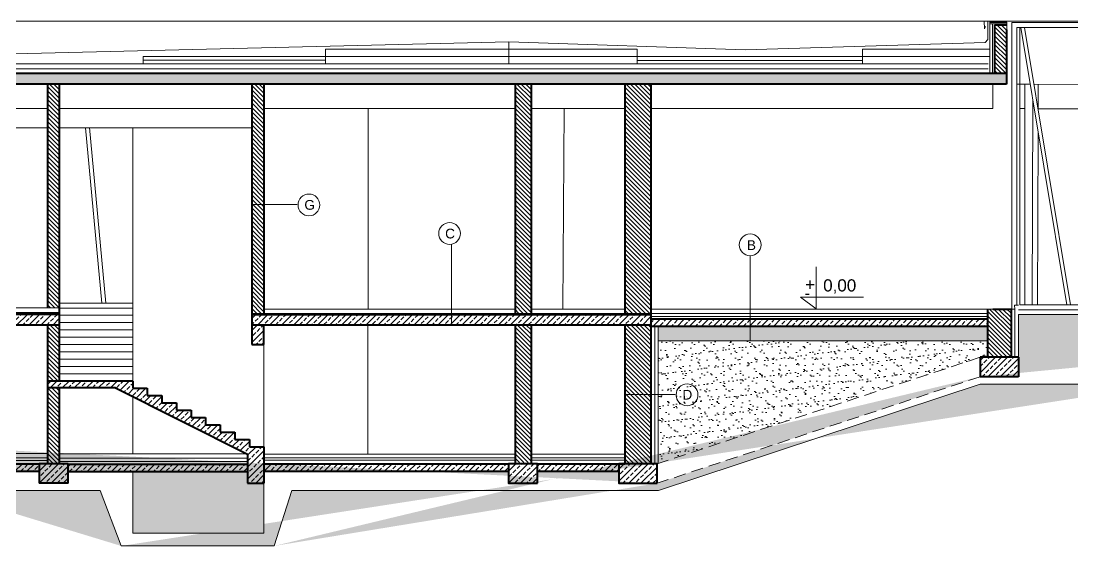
# Model space of a CAD drawing. Header units: millimetres. Extents: x -105266 to 178069, y 491 to 168574.
# Drawn here: x -80533 to -78370, y 32056 to 33135 of the extents above; entities that cross this region are included whole.
import ezdxf

# ---------------------------------------------------------------- set-up
doc = ezdxf.new("R2010")
doc.units = ezdxf.units.MM
doc.linetypes.add('HIDDENX2', pattern=[0.75, 0.5, -0.25])
for name, color, linetype, lineweight in [('A-L-W', 123, 'Continuous', 15), ('A-L-W-nad', 123, 'HIDDENX2', 15), ('A-sc murowane', 2, 'Continuous', 40), ('A-sc wykończenie', 6, 'Continuous', 18), ('A-SC-MUROWANE', 2, 'Continuous', 40), ('AVG', 123, 'Continuous', 15), ('izolacja2', 4, 'BATTING', 9), ('stolarka', 1, 'Continuous', 5), ('ściany murowane', 2, 'Continuous', 40)]:
    doc.layers.add(name, color=color, linetype=linetype, lineweight=lineweight)
doc.styles.get("Standard").update_dxf_attribs({"font": 'arial.ttf'})
doc.linetypes.add('BATTING', pattern='A,0.00254,-2.54,[134,ltypeshp.shx,S=2.54,R=0,X=-2.54,Y=0],-5.08,[134,ltypeshp.shx,S=2.54,R=180,X=2.54,Y=0],-2.54', length=10.16254)
pattern_1 = [(45, (-143719.6235657406, -14209.13567902868), (-12.37436867076458, 12.37436867076458), []), (45, (-143707.2685657402, -14209.13567902868), (-12.37436867076458, 12.37436867076458), [8.4, -3.5])]
pattern_2 = [(315, (-111250.3502593951, -15442.86519388352), (4.490128060534578, 4.490128060534575), [])]

msp = doc.modelspace()

# ---------------------------------------------------------------- hatches: boundary and pattern name
at = {"layer": 'A-sc wykończenie'}
h = msp.add_hatch(dxfattribs=at)
h.set_pattern_fill('LINE', color=256, scale=2, angle=315)
h.set_pattern_definition([(315, (-106546.6820093978, -15445.54993337263), (4.490128060534578, 4.490128060534575), [])])
edge = h.paths.add_edge_path()
edge.add_line((-78531.33704335403, 33027.12448439574), (-78531.3745179332, 33126.55895104307))
edge.add_line((-78531.3745179332, 33126.55895104307), (-78506.40226792285, 33126.27206239566))
edge.add_line((-78506.40226792285, 33126.2720623956), (-78506.33850193323, 33027.12360714121))
edge.add_line((-78506.33850193323, 33027.12360714121), (-78531.3370394732, 33027.11418576348))
h = msp.add_hatch(dxfattribs=at)
h.set_pattern_fill('JIS_STN_2.5', color=256, scale=7)
h.set_pattern_definition(pattern_1)
h.paths.add_polyline_path([(-80849.4119088717, 33005.20055988514), (-80846.72680293184, 33011.32559499006), (-80845.41076077634, 33027.19994285751), (-78506.44765460558, 33027.12361097023), (-78506.44842104774, 33005.11895231473)])
h = msp.add_hatch(dxfattribs=at)
h.set_pattern_fill('LINE', color=256, scale=2, angle=315)
h.set_pattern_definition(pattern_2)
edge = h.paths.add_edge_path()
edge.add_line((-80478.81527064575, 32545.25224416611), (-80454.93823272336, 32545.2521822604))
edge.add_line((-80454.93823272336, 32545.2521822604), (-80454.91021673448, 33005.17609482609))
edge.add_line((-80454.91021673448, 33005.17609482609), (-80478.78725466106, 33005.17609482609))
edge.add_line((-80478.7872546606, 33005.17609482609), (-80478.7872546606, 32545.25224409347))
h = msp.add_hatch(dxfattribs=at)
h.set_pattern_fill('LINE', color=256, scale=2, angle=315)
h.set_pattern_definition(pattern_2)
h.paths.add_polyline_path([(-80058.7918858139, 32534.14501613054), (-80033.79188586885, 32534.14349327052), (-80033.76319261335, 33005.15044090794), (-80058.76319265107, 33005.15044090794)])
h = msp.add_hatch(dxfattribs=at)
h.set_pattern_fill('LINE', color=256, scale=2, angle=315)
h.set_pattern_definition(pattern_2)
h.paths.add_polyline_path([(-79484.5981195939, 32534.10990527879), (-79517.45521794652, 32534.1119145984), (-79517.42664694294, 33005.11898857729), (-79484.56954864899, 33005.11698710687)])
h = msp.add_hatch(dxfattribs=at)
h.set_pattern_fill('LINE', color=256, scale=2, angle=315)
h.set_pattern_definition(pattern_2)
h.paths.add_polyline_path([(-79291.66417885499, 33005.10523639202), (-79238.22936940726, 33005.10523639202), (-79238.20189914221, 32534.09483733926), (-79291.69298249038, 32534.09810849502)])
h = msp.add_hatch(dxfattribs=at)
h.set_pattern_fill('AR-SAND', color=256, scale=0.5)
h.set_pattern_definition([(37.50000000000001, (-143719.6235657406, -14209.13567902868), (-0.8000156479920228, 24.47066186646712), [0, -19.304, 0, -21.59, 0, -20.6375]), (7.499999999999999, (-143719.6235657406, -14209.13567902868), (22.47616415690013, 35.84125502841771), [0, -10.414, 0, -17.399, 0, -6.6675]), (327.5, (-143735.2445657404, -14209.13567902868), (39.5496185120729, 0.0718592339272881), [0, -6.35, 0, -22.86, 0, -29.845]), (317.5, (-143735.2445657404, -14209.13567902868), (38.17782262361486, 11.14646616286081), [0, -3.175, 0, -14.986, 0, -17.145])])
edge = h.paths.add_edge_path()
edge.add_line((-81742.3703631011, 32312.66774431198), (-81802.36962241979, 32312.66620868993))
edge.add_line((-81802.36962241979, 32312.66620868993), (-81802.37064618079, 32352.66620868993))
edge.add_line((-81802.37064618079, 32352.66620868993), (-81799.60280491525, 32352.6662088103))
edge.add_line((-81799.60280491525, 32352.6662088103), (-81799.60750708423, 32536.38761386847))
edge.add_line((-81799.60750708423, 32536.38761386847), (-81971.99926883748, 32536.38482295095))
edge.add_line((-81971.99926883748, 32536.38482295095), (-81904.02634260172, 32297.66620868993))
edge.add_line((-81904.02634260172, 32297.66620868993), (-81169.41149269484, 32297.66681945547))
edge.add_line((-81169.41149269484, 32297.66681945547), (-80782.11866822068, 32169.97286890798))
edge.add_line((-80782.11866822068, 32169.97286890798), (-80370.82020713875, 32169.98095658609))
edge.add_line((-80370.82020713875, 32169.98095658609), (-80327.43731235314, 32056.2389955813))
edge.add_line((-81169.41150868472, 32312.66681945547), (-81742.3703631011, 32312.66620868993))
edge.add_line((-81169.41150868611, 32312.66681945547), (-80782.12888442978, 32185.00963213203))
edge.add_line((-80782.12785972815, 32184.97286609189), (-80722.1286013501, 32185.00963213203))
edge.add_line((-80722.1286013501, 32185.00963213203), (-80722.1286013501, 32209.00963269339))
edge.add_line((-80722.1286013501, 32209.00963269339), (-80496.31906920226, 32209.00963213215))
edge.add_line((-80496.31906920226, 32209.00963213215), (-80496.31851317335, 32185.00963213203))
edge.add_line((-80496.31851317335, 32185.00963213203), (-80436.3182300932, 32185.00963213203))
edge.add_line((-80436.3182300932, 32185.00963213203), (-80436.3182300932, 32209.00963213215))
edge.add_line((-80436.3182300932, 32209.00963213215), (-80303.79177117508, 32209.00963213215))
edge.add_line((-80303.79177117508, 32209.00963213215), (-80303.79177117508, 32082.45298339137))
edge.add_line((-80303.79177117508, 32082.45298339137), (-80033.80945547365, 32082.45298339137))
edge.add_line((-80033.80945547365, 32082.45298339137), (-80033.80945547365, 32185.00963213203))
edge.add_line((-80033.80945547365, 32185.00963213203), (-80033.80945547365, 32209.00963213215))
edge.add_line((-80033.80945547365, 32209.00963213215), (-79531.04576064993, 32209.00963213203))
edge.add_line((-79531.04576064993, 32209.00963213203), (-79531.04576064993, 32185.00963213203))
edge.add_line((-79531.04576064993, 32185.00963213203), (-79471.04547756977, 32185.00963213203))
edge.add_line((-79471.04547756977, 32185.00963213203), (-79471.05057769615, 32209.13568692376))
edge.add_line((-79471.05057769615, 32209.13568692376), (-79304.38489064548, 32209.1709192088))
edge.add_line((-79304.38489064548, 32209.1709192088), (-79304.37978307178, 32185.00963213203))
edge.add_line((-79304.37978307178, 32185.00963213203), (-79225.57223869741, 32185.00811635425))
edge.add_line((-80012.73377145195, 32056.2389955813), (-79976.25404510109, 32169.98690650381))
edge.add_line((-79976.25404510109, 32169.98690650381), (-79222.7614015855, 32170.00003181655))
edge.add_line((-79222.7614015855, 32170.00003181655), (-78561.40694523949, 32388.9404048127))
edge.add_line((-78561.40694523949, 32388.9404048127), (-77321.76639173573, 32388.94040481573))
edge.add_line((-77321.76639173573, 32388.94040481573), (-77276.6910993268, 32527.86365030079))
edge.add_line((-80327.43731235314, 32056.2389955813), (-80012.73377145195, 32056.2389955813))
edge.add_line((-78561.39572697479, 32403.94131755854), (-78482.58931573221, 32403.96341984709))
edge.add_line((-78482.58931573221, 32403.96341984709), (-78482.59071728095, 32531.76935620002))
edge.add_line((-78482.59071728095, 32531.76935620002), (-77400.81054850502, 32531.70346021048))
edge.add_line((-77400.81054850502, 32531.70346021048), (-77400.81054850502, 32527.85364392145))
edge.add_line((-77400.81054850502, 32527.85364392145), (-77276.6602594007, 32527.85364392157))
edge.add_line((-78561.39849598633, 32403.9404048127), (-79225.57223866854, 32185.00963213203))
h = msp.add_hatch(dxfattribs=at)
h.set_pattern_fill('LINE', color=256, scale=2, angle=315)
h.set_pattern_definition([(315, (-143719.6235657406, -14209.13567902868), (4.490128060534578, 4.490128060534575), [])])
edge = h.paths.add_edge_path()
edge.add_line((-78497.59071728049, 32443.94040481561), (-78497.60713777386, 32543.05804395316))
edge.add_line((-78497.60713777432, 32543.05804395316), (-78546.24912347106, 32543.04998559529))
edge.add_line((-78546.2491234706, 32543.04998559529), (-78546.23270431228, 32443.9404048134))
edge.add_line((-78546.23270431228, 32443.9404048134), (-78497.59071728049, 32443.9484631715))
h = msp.add_hatch(dxfattribs=at)
h.set_pattern_fill('JIS_STN_2.5', color=256, scale=7)
h.set_pattern_definition(pattern_1)
h.paths.add_polyline_path([(-80768.54684306888, 32510.17101861049), (-80768.54642534649, 32532.1951989321), (-80454.93827106312, 32532.17609567965), (-80454.93961117996, 32510.1760957204)])
h = msp.add_hatch(dxfattribs=at)
h.set_pattern_fill('JIS_STN_2.5', color=256, scale=7)
h.set_pattern_definition(pattern_1)
edge = h.paths.add_edge_path()
edge.add_line((-80058.7926280412, 32508.92494922924), (-80058.79133036427, 32530.14501907515))
edge.add_line((-80058.79133036427, 32530.14501907527), (-79238.2294918352, 32530.09213713901))
edge.add_line((-79238.2294918352, 32530.09213713896), (-79238.23070952363, 32510.1019806057))
edge.add_line((-79238.23070952363, 32510.10198060576), (-80058.79254734862, 32510.24446171384))
h = msp.add_hatch(dxfattribs=at)
h.set_pattern_fill('JIS_STN_2.5', color=256, scale=7)
h.set_pattern_definition(pattern_1)
edge = h.paths.add_edge_path()
edge.add_line((-78546.28698017562, 32507.01567100362), (-78546.2851583792, 32521.97351888784))
edge.add_line((-78546.28698017562, 32507.01567098267), (-79238.23175020583, 32507.01567100351))
edge.add_line((-78546.2851583792, 32521.97352008092), (-79238.23095744356, 32521.98144718127))
edge.add_line((-79238.23174891502, 32507.01567100362), (-79238.23095873484, 32521.98144680094))
h = msp.add_hatch(dxfattribs=at)
h.set_pattern_fill('LINE', color=256, scale=2, angle=315)
h.set_pattern_definition(pattern_2)
edge = h.paths.add_edge_path()
edge.add_line((-80478.81759864159, 32510.17790197629), (-80454.94056083562, 32510.17609579234))
edge.add_line((-80454.94056083562, 32510.17609579222), (-80454.93781422518, 32395.17609122094))
edge.add_line((-80454.93781422565, 32395.17609122094), (-80478.82403804848, 32395.18792620611))
edge.add_line((-80478.82403804801, 32395.18792620617), (-80478.81722497122, 32510.177901948))
h = msp.add_hatch(dxfattribs=at)
h.set_pattern_fill('JIS_STN_2.5', color=256, scale=7)
h.set_pattern_definition(pattern_1)
h.paths.add_polyline_path([(-80058.79501661586, 32470.15348757328), (-80058.7926280412, 32508.9264720888), (-80033.79265358273, 32508.92494923041), (-80033.79501541585, 32470.15196471325)])
h = msp.add_hatch(dxfattribs=at)
h.set_pattern_fill('LINE', color=256, scale=2, angle=315)
h.set_pattern_definition(pattern_2)
h.paths.add_polyline_path([(-79484.61570213104, 32227.45854414756), (-79517.47280037098, 32227.46054561799), (-79517.47280038355, 32510.15196466261), (-79484.59890938943, 32510.15196466412)])
h = msp.add_hatch(dxfattribs=at)
h.set_pattern_fill('LINE', color=256, scale=2, angle=315)
h.set_pattern_definition(pattern_2)
h.paths.add_polyline_path([(-79291.7103321857, 32224.97868191126), (-79238.2487193809, 32224.97868191371), (-79238.23149836689, 32510.15196467542), (-79291.69427530581, 32510.15196467297)])
h = msp.add_hatch(dxfattribs=at)
h.set_pattern_fill('AR-SAND', color=256, scale=0.2)
h.set_pattern_definition([(37.50000000000001, (-102748.6897817051, -25328.06685284058), (-0.3200062591968091, 9.788264746586847), [0, -7.721600000000001, 0, -8.636000000000001, 0, -8.255]), (7.499999999999999, (-102748.6897817051, -25328.06685284058), (8.990465662760053, 14.33650201136709), [0, -4.1656, 0, -6.959600000000001, 0, -2.667]), (327.5, (-102754.9381817051, -25328.06685284058), (15.81984740482916, 0.02874369357091524), [0, -2.54, 0, -9.144, 0, -11.938]), (317.5, (-102754.9381817051, -25328.06685284058), (15.27112904944594, 4.458586465144326), [0, -1.27, 0, -5.9944, 0, -6.858000000000001])])
edge = h.paths.add_edge_path()
edge.add_line((-78546.24911890991, 32478.0176883723), (-79223.23345569216, 32478.01910911834))
edge.add_line((-79223.23345569262, 32478.0191091184), (-79223.23162825892, 32508.01914059425))
edge.add_line((-78546.2929069155, 32508.01768846427), (-79223.23163084008, 32508.01914059419))
edge.add_line((-78546.29380516635, 32475.84596455157), (-78546.24978924563, 32508.01768837387))
h = msp.add_hatch(dxfattribs=at)
h.set_pattern_fill('AR-SAND', color=256, scale=0.5)
h.set_pattern_definition([(37.50000000000001, (-111250.3502593951, -15442.86519388352), (-0.8000156479920228, 24.47066186646712), [0, -19.304, 0, -21.59, 0, -20.6375]), (7.499999999999999, (-111250.3502593951, -15442.86519388352), (22.47616415690013, 35.84125502841771), [0, -10.414, 0, -17.399, 0, -6.6675]), (327.5, (-111265.9712593953, -15442.86519388352), (39.5496185120729, 0.0718592339272881), [0, -6.35, 0, -22.86, 0, -29.845]), (317.5, (-111265.9712593953, -15442.86519388352), (38.17782262361486, 11.14646616286081), [0, -3.175, 0, -14.986, 0, -17.145])])
h.paths.add_polyline_path([(-78561.40694524182, 32443.9404048127), (-79223.24882283874, 32225.74466462737), (-79223.23345569262, 32478.0191091184), (-78546.2491234678, 32477.97787102418), (-78546.2491234664, 32443.9404048134)])
h = msp.add_hatch(dxfattribs=at)
h.set_pattern_fill('JIS_STN_2.5', color=256, scale=7)
h.set_pattern_definition(pattern_1)
h.paths.add_polyline_path([(-78482.58931573361, 32403.94040481631), (-78482.58931573408, 32443.94040481631), (-78561.40694524182, 32443.9404048127), (-78561.39572697479, 32403.94131755854)])
h = msp.add_hatch(dxfattribs=at)
h.set_pattern_fill('JIS_STN_2.5', color=256, scale=7)
h.set_pattern_definition(pattern_1)
edge = h.paths.add_edge_path()
edge.add_line((-80478.82484997596, 32381.18792488998), (-80478.81791335132, 32395.18792317151))
edge.add_line((-80478.81791335085, 32395.18792317157), (-80303.79387424767, 32395.10120344053))
edge.add_line((-80303.79387424767, 32395.10120344047), (-80303.79478253258, 32380.19036474272))
edge.add_line((-80303.79478253258, 32380.19036474267), (-80273.80126223175, 32380.18853770535))
edge.add_line((-80273.80126223175, 32380.18853770535), (-80273.80217594767, 32365.18853773318))
edge.add_line((-80273.80217594767, 32365.18853773318), (-80243.80217600401, 32365.18671030116))
edge.add_line((-80243.80217600401, 32365.18671030122), (-80243.80308971994, 32350.18671032904))
edge.add_line((-80243.80308971994, 32350.18671032904), (-80213.80308977628, 32350.18488289703))
edge.add_line((-80213.80308977628, 32350.18488289697), (-80213.8040034922, 32335.18488292479))
edge.add_line((-80213.8040034922, 32335.18488292479), (-80183.80400354855, 32335.18305549277))
edge.add_line((-80183.80400354855, 32335.18305549283), (-80183.80400354855, 32320.18305546501))
edge.add_line((-80183.80400354855, 32320.18305546501), (-80153.80491732081, 32320.18122808864))
edge.add_line((-80153.80491732081, 32320.18122808858), (-80153.80491732081, 32305.18122806076))
edge.add_line((-80153.80491732081, 32305.18122806076), (-80123.80583109308, 32305.17940068438))
edge.add_line((-80123.80583109308, 32305.17940068444), (-80123.806744809, 32290.17940071221))
edge.add_line((-80123.806744809, 32290.17940071227), (-80093.80674486535, 32290.17757328025))
edge.add_line((-80093.80674486535, 32290.17757328019), (-80093.80674486535, 32275.17757330801))
edge.add_line((-80093.80674486535, 32275.17757330813), (-80063.80765863761, 32275.17574587611))
edge.add_line((-80063.80765863761, 32275.17574587605), (-80063.80857235353, 32260.17574590388))
edge.add_line((-80063.80857235353, 32260.17574590388), (-80033.80857383946, 32260.15044227564))
edge.add_line((-80033.80857383946, 32260.15044227558), (-80033.80857383946, 32185.00963213203))
edge.add_line((-80033.80857383946, 32185.00963213203), (-80067.35050572568, 32185.00963213203))
edge.add_line((-80067.35050572568, 32185.00963213203), (-80067.35127519138, 32245.45456072311))
edge.add_line((-80067.35127519185, 32245.45456072317), (-80339.19466686688, 32381.11874186814))
edge.add_line((-80339.19466686642, 32381.11874186808), (-80478.82485398764, 32381.11874186808))
h = msp.add_hatch(dxfattribs=at)
h.set_pattern_fill('LINE', color=256, scale=2, angle=315)
h.set_pattern_definition(pattern_2)
edge = h.paths.add_edge_path()
edge.add_line((-80478.83134834861, 32381.18792810979), (-80478.81661531256, 32225.00963213209))
edge.add_line((-80478.81661531256, 32225.00963213203), (-80454.94720550135, 32225.00963213203))
edge.add_line((-80454.94720550135, 32225.00963213203), (-80454.87090013383, 32381.17605634838))
edge.add_line((-80454.8709001343, 32381.17605634838), (-80478.82485066421, 32381.17605634838))
h = msp.add_hatch(dxfattribs=at)
h.set_pattern_fill('JIS_STN_2.5', color=256, scale=7)
h.set_pattern_definition(pattern_1)
h.paths.add_polyline_path([(-80722.1286013501, 32209.00963213215), (-80722.1288087724, 32225.00963213203), (-80496.31851317335, 32225.00963213203), (-80496.31906920226, 32209.00963213215)])
h = msp.add_hatch(dxfattribs=at)
h.set_pattern_fill('JIS_STN_2.5', color=256, scale=7)
h.set_pattern_definition(pattern_1)
edge = h.paths.add_edge_path()
edge.add_line((-80436.3182300932, 32194.98120952213), (-80436.3182300932, 32225.00963213197))
edge.add_line((-80436.3182300932, 32225.00963213203), (-80496.31851317288, 32225.00963213203))
edge.add_line((-80496.31851317335, 32225.00963213203), (-80496.31774441173, 32185.00963213203))
edge.add_line((-80496.31774441173, 32185.00963213203), (-80436.31823009366, 32185.00963213203))
h = msp.add_hatch(dxfattribs=at)
h.set_pattern_fill('JIS_STN_2.5', color=256, scale=7)
h.set_pattern_definition([(45, (-143719.6235504953, -14210.13567902868), (-12.37436867076458, 12.37436867076458), []), (45, (-143707.2685504954, -14210.13567902868), (-12.37436867076458, 12.37436867076458), [8.4, -3.5])])
h.paths.add_polyline_path([(-80436.3182300932, 32209.00963213215), (-80436.31821484838, 32224.00963213215), (-80067.35049048087, 32224.00963213215), (-80067.35049048087, 32209.00963213215)])
h = msp.add_hatch(dxfattribs=at)
h.set_pattern_fill('JIS_STN_2.5', color=256, scale=7)
h.set_pattern_definition([(45, (-143183.3202840725, -14209.94877314799), (-12.37436867076458, 12.37436867076458), []), (45, (-143170.9652840725, -14209.94877314799), (-12.37436867076458, 12.37436867076458), [8.4, -3.5])])
h.paths.add_polyline_path([(-80033.80980070701, 32209.02132132476), (-80033.80945547365, 32225.00963213203), (-79531.04722405804, 32224.19653801284), (-79531.04722405804, 32209.19653801284)])
h = msp.add_hatch(dxfattribs=at)
h.set_pattern_fill('JIS_STN_2.5', color=256, scale=7)
h.set_pattern_definition(pattern_1)
h.paths.add_polyline_path([(-79471.04547756977, 32185.00963213203), (-79471.04547756977, 32224.985306834), (-79531.04576064993, 32224.985306834), (-79531.04576064993, 32185.00963213203)])
h = msp.add_hatch(dxfattribs=at)
h.set_pattern_fill('JIS_STN_2.5', color=256, scale=7)
h.set_pattern_definition(pattern_1)
h.paths.add_polyline_path([(-79304.38489064548, 32209.1709192088), (-79304.38909941466, 32224.9786819108), (-79225.57146990692, 32224.97868191429), (-79225.57146990692, 32224.985306834), (-79471.04547756977, 32224.985306834), (-79471.04478231326, 32209.13568814892)])
h = msp.add_hatch(dxfattribs=at)
h.set_pattern_fill('JIS_STN_2.5', color=256, scale=7)
h.set_pattern_definition(pattern_1)
h.paths.add_polyline_path([(-79225.57223866854, 32185.00963213203), (-79225.57146990692, 32224.97868191429), (-79304.38909941466, 32224.9786819108), (-79304.38065015918, 32185.00963213203)])

# ---------------------------------------------------------------- linework, layer by layer
at = {"layer": 'A-L-W'}
for p, q in [((-78552.31035935294, 33119.1246948708), (-78552.6240104872, 33134.68074547582)), ((-78549.84432165112, 33123.70164706734), (-78552.31035935294, 33119.1246948708)), ((-78545.37686100716, 33134.68117934059), (-78545.38687635373, 33096.81852740202)), ((-78541.42909949759, 33132.80634907087), (-78506.43052773617, 33132.80419193605)), ((-78506.37415220003, 33132.7708090786), (-78541.37687314369, 33132.80634585187)), ((-78550.65323990278, 33090.98375767867), (-78545.38687635373, 33096.81852740202)), ((-80577.17603179414, 33067.09341940448), (-79530.30063055616, 33092.11979989674)), ((-79907.12779952606, 33047.1197730183), (-79907.12613508405, 33077.10983672542)), ((-79907.12613508405, 33077.10983672542), (-79266.25802936053, 33077.10973240448)), ((-79530.30312804805, 33047.1197730183), (-79530.3014636093, 33077.1097753856)), ((-79266.25802936053, 33077.10973240448), (-79266.25985669691, 33047.1112955619)), ((-78803.35363884244, 33077.07839283744), (-78803.35546685962, 33047.0687919031)), ((-78541.38349432146, 33077.04824061146), (-78803.35363884244, 33077.07839283744)), ((-80282.15390884384, 33062.14272704373), (-80282.15482116837, 33047.16557161279)), ((-79907.12696575533, 33062.14272704373), (-80282.15390884384, 33062.14272704373)), ((-79907.12779825248, 33047.14272706689), (-79907.12696575533, 33062.14272704373)), ((-79266.25894302849, 33062.11051398319), (-78803.35455231948, 33062.0823164402)), ((-80303.79407266129, 32363.41574917502), (-80303.79227428904, 32245.45095618199)), ((-80303.79227428904, 32245.45095618199), (-80326.50037640074, 32245.45060999716)), ((-79291.71047236837, 32245.12871398382), (-79291.70932790099, 32245.12871391409))]:
    msp.add_line(p, q, dxfattribs=at)
for points in [[(-78561.39572697479, 32403.94131755854), (-78482.58931573221, 32403.96341984709), (-78482.59071728095, 32531.76935620002), (-77400.81054850502, 32531.70346021048), (-77400.81054850502, 32527.85364392145), (-77276.6602594007, 32527.85364392157), (-77276.6602594007, 32527.85364392157)], [(-80782.12785972815, 32184.97286609189), (-80722.1286013501, 32185.00963213203), (-80722.1286013501, 32209.00963269339), (-80496.31906920226, 32209.00963213215), (-80496.31851317335, 32185.00963213203), (-80436.3182300932, 32185.00963213203), (-80436.3182300932, 32209.00963213215), (-80303.79177117508, 32209.00963213215), (-80303.79177117508, 32082.45298339137), (-80033.80945547365, 32082.45298339137), (-80033.80945547365, 32185.00963213203), (-80033.80945547365, 32209.00963213215), (-79531.04576064993, 32209.00963213203), (-79531.04576064993, 32185.00963213203), (-79471.04547756977, 32185.00963213203), (-79471.05057769615, 32209.13568692376), (-79304.38489064548, 32209.1709192088), (-79304.37978307178, 32185.00963213203), (-79225.57223869741, 32185.00811635425)]]:
    msp.add_lwpolyline(points, dxfattribs=at)
at = {"layer": 'A-L-W-nad', "linetype": 'HIDDENX2', "ltscale": 50}
for p, q in [((-78561.40694524182, 32443.9404048127), (-79223.24882283874, 32225.74466462737)), ((-78561.39849598633, 32403.9404048127), (-79225.57223866854, 32185.00963213203))]:
    msp.add_line(p, q, dxfattribs=at)
at = {"layer": 'A-sc murowane'}
msp.add_line((-78535.06592957323, 32543.05183827832), (-78497.59071728095, 32543.05804667356), dxfattribs=at)
at = {"layer": 'A-sc wykończenie'}
for p, q in [((-78469.45774269404, 33005.00844577096), (-78469.48535152964, 32551.76855793166)), ((-78441.5089639893, 33004.92566610537), (-78441.66816534402, 32953.00419086743)), ((-78452.67391229628, 32970.44675755828), (-78453.95766409274, 32551.76761207184)), ((-78441.81520291718, 32905.04977655203), (-78442.8984368995, 32551.76693840571)), ((-80058.76319254722, 32757.65196420289), (-79965.35126421435, 32757.65318337992)), ((-79648.49695102984, 32510.15196465656), (-79648.49961133461, 32676.26506192227)), ((-79034.02201118853, 32652.54833848287), (-79034.01079246795, 32478.01871200827)), ((-79820.21798434641, 32510.15196464876), (-79820.2179843343, 32245.14373436665)), ((-79291.70237383686, 32367.56532329206), (-79187.9200171034, 32367.57199445915))]:
    msp.add_line(p, q, dxfattribs=at)
for centre in [(-79941.3247536693, 32756.97947205721), (-79652.13910580726, 32698.39210276971), (-79034.02201118853, 32674.9726970395), (-79163.89350655835, 32366.89828313644)]:
    msp.add_circle(centre, 22.42435855667246, dxfattribs=at)
at = {"layer": 'A-SC-MUROWANE'}
for p, q in [((-78506.44837255657, 33005.12413400192), (-78506.44472811345, 33116.79723945948)), ((-78506.44765460558, 33027.12361097023), (-80845.41076077634, 33027.19994285751)), ((-78506.83260076467, 33005.11896569609), (-80866.05943037636, 33005.20113973368)), ((-80478.78725457212, 33005.17754928152), (-80478.81527519572, 32545.17755013496)), ((-80454.91021673448, 33005.17609482609), (-80454.93957747493, 32523.1760957204)), ((-80454.91021673448, 33005.17609482609), (-80454.93781422565, 32395.17609122094)), ((-80058.7631925584, 33005.15196376796), (-80058.76319253558, 32510.15196463793)), ((-80033.76319261335, 33005.15044090794), (-80033.79199623803, 32534.14349029122)), ((-79517.42664694294, 33005.11898857729), (-79517.45545057507, 32534.11191461272)), ((-79484.56954864899, 33005.11698710687), (-79484.59811959343, 32534.10990527879)), ((-79291.66417885499, 33005.10523639202), (-79291.6929180382, 32535.15205031681)), ((-79238.20134878365, 33005.10197973579), (-79238.20134876177, 32523.15196469963)), ((-78546.2491234706, 32543.05252216735), (-78546.2491234664, 32443.9404048134)), ((-78497.59071728095, 32543.05804667356), (-78497.59071728049, 32443.94040481561)), ((-80454.93794698475, 32532.17609565753), (-80768.54517832745, 32532.19981854795)), ((-79238.2307095241, 32523.10198063009), (-79238.24886713058, 32225.01800458891)), ((-78546.28698017562, 32522.01567100362), (-79238.20147073755, 32522.01567100351)), ((-80454.93961117996, 32510.1760957204), (-80768.54684252266, 32510.19981861093)), ((-80478.79504369406, 32510.17790027011), (-80478.81661531256, 32225.00963213203)), ((-80058.79257960079, 32510.153487499), (-80058.79501661586, 32470.15348757328)), ((-79238.20134876083, 32510.15196467542), (-80058.79255329838, 32510.15196463793)), ((-80033.79501541585, 32470.15196471325), (-80033.7925788399, 32510.15196463898)), ((-79517.47294097135, 32510.15196466261), (-79517.47294095831, 32224.985306834)), ((-79484.59890938943, 32510.15196466412), (-79484.61584260568, 32224.985306834)), ((-79291.69427530581, 32510.15196467297), (-79291.71047236744, 32224.97868191126)), ((-78546.28698017562, 32507.01567100362), (-79238.20147073755, 32507.01567100351)), ((-80058.79501661586, 32470.15348757328), (-80033.79501541585, 32470.15196471325)), ((-78482.58931573408, 32443.94040481631), (-78561.40694524182, 32443.9404048127)), ((-78561.40694524182, 32443.9404048127), (-78561.39572697479, 32403.94131755854)), ((-78482.58931573408, 32443.94040481631), (-78482.58931573221, 32403.94040481631)), ((-78482.58931573221, 32403.94040481631), (-78561.40694524042, 32403.9404048127)), ((-80303.79387424767, 32395.10120344047), (-80478.8244117235, 32395.18792639127)), ((-80303.79387424767, 32395.10120344047), (-80303.79478253258, 32380.19036474267)), ((-80339.19466686642, 32381.11874186808), (-80478.83134834861, 32381.18792810979)), ((-80454.93830185916, 32381.1760897441), (-80454.94720550135, 32225.00963213203)), ((-80339.19466686642, 32381.11874186808), (-80067.35050572568, 32245.17596163078)), ((-80303.79478253258, 32380.19036474267), (-80273.80126223175, 32380.18853770535)), ((-80273.80126223175, 32380.18853770535), (-80273.80217594767, 32365.18853773318)), ((-80273.80217594767, 32365.18853773318), (-80243.80217600401, 32365.18671030122)), ((-80243.80217600401, 32365.18671030122), (-80243.80308971994, 32350.18671032904)), ((-80243.80308971994, 32350.18671032904), (-80213.80308977628, 32350.18488289697)), ((-80213.80308977628, 32350.18488289697), (-80213.8040034922, 32335.18488292479)), ((-80213.8040034922, 32335.18488292479), (-80183.80400354855, 32335.18305549283)), ((-80183.80400354855, 32335.18305549283), (-80183.80491726447, 32320.18305552065)), ((-80183.80491726447, 32320.18305552065), (-80153.80491732081, 32320.1812280887)), ((-80153.80491732081, 32320.1812280887), (-80153.80583103673, 32305.18122811652)), ((-80153.80583103673, 32305.18122811652), (-80123.80583109308, 32305.17940068444)), ((-80123.80583109308, 32305.17940068444), (-80123.806744809, 32290.17940071227)), ((-80123.806744809, 32290.17940071227), (-80093.80674486535, 32290.17757328031)), ((-80093.80674486535, 32290.17757328031), (-80093.80765858127, 32275.17757330813)), ((-80093.80765858127, 32275.17757330813), (-80063.80765863761, 32275.17574587605)), ((-80063.80765863761, 32275.17574587605), (-80063.80857235353, 32260.17574590388)), ((-80063.80857235353, 32260.17574590388), (-80041.80053697081, 32260.17440529763)), ((-80041.84559210922, 32260.15093184578), (-80033.80857383946, 32260.15044227558)), ((-80033.80857383946, 32260.15044229013), (-80033.80948755585, 32245.15044230341)), ((-80067.35050572568, 32245.17596163078), (-80067.35050572568, 32185.00963213203)), ((-80033.80945547365, 32246.09554508109), (-80033.80945547365, 32185.00963213203)), ((-80436.3182300932, 32225.00963213203), (-80496.31851317335, 32225.00963213203)), ((-80496.31851317335, 32225.00963213203), (-80496.31851317335, 32185.00963213203)), ((-80436.3182300932, 32185.00963213203), (-80436.3182300932, 32225.00963213203)), ((-80436.3182300932, 32209.00963213215), (-80067.35049048087, 32209.00963213215)), ((-80436.31821484838, 32224.00963213215), (-80067.35049048087, 32224.00963213215)), ((-80033.80945547365, 32225.00963213203), (-79531.04576064993, 32224.985306834)), ((-79531.04580741024, 32209.19653850656), (-80033.80945547365, 32209.00963213215)), ((-79471.04547756977, 32224.985306834), (-79291.71046950595, 32225.02906254063)), ((-80436.3182300932, 32185.00963213203), (-80496.31851317335, 32185.00963213203)), ((-80067.35050572568, 32185.00963213203), (-80033.80945547365, 32185.00963213203))]:
    msp.add_line(p, q, dxfattribs=at)
for points in [[(-80722.1286013501, 32209.00963213215), (-80722.1288087724, 32225.00963213203), (-80496.31851317335, 32225.00963213203), (-80496.31906920226, 32209.00963213215), (-80722.1286013501, 32209.00963213215)], [(-79471.04547756977, 32185.00963213203), (-79471.04547756977, 32224.985306834), (-79531.04576064993, 32224.985306834), (-79531.04576064993, 32185.00963213203), (-79471.04547756977, 32185.00963213203)], [(-79304.38489064548, 32209.1709192088), (-79471.04478231326, 32209.13568814892)], [(-79225.57223866854, 32185.00963213203), (-79225.57146990692, 32224.97868191429), (-79304.38909941466, 32224.9786819108), (-79304.38065015918, 32185.00963213203), (-79225.57223866854, 32185.00963213203)]]:
    msp.add_lwpolyline(points, dxfattribs=at)
at = {"layer": 'AVG'}
for p, q in [((-81744.50371536586, 33134.87678505016), (-78559.44361973528, 33134.68276902685)), ((-78559.43093941428, 33134.682768613), (-77385.54749827945, 33134.68103897142)), ((-78506.4312471009, 33131.68115436229), (-78541.42910981897, 33131.68127477008)), ((-78506.43123711387, 33132.80615436229), (-78541.37687311714, 33132.80627459033)), ((-78506.4442382089, 33131.80890208007), (-78506.44472811345, 33116.79723945948)), ((-78506.43038364567, 33119.77331571259), (-78506.37415220003, 33132.7708090786)), ((-78477.79946881227, 33121.76635594493), (-78383.15446465669, 32551.76329913748)), ((-78469.68985552687, 33121.76586195269), (-78375.04485137129, 32551.76280514525)), ((-79530.30312804805, 33047.1197730183), (-79530.30063055616, 33092.11979989674)), ((-79530.30063055616, 33092.11979989674), (-79044.36582060365, 33075.54440739601)), ((-79044.36582060365, 33075.54440739601), (-78550.65323990278, 33090.98375767867)), ((-78544.76384639341, 33047.05973948458), (-80845.24169790113, 33047.19987171191)), ((-78535.03778667536, 33005.05914694957), (-78535.04083239494, 32955.0591548778)), ((-78485.55829116862, 33005.05613293582), (-78458.4072033141, 33004.97571589869)), ((-78450.29368188858, 33004.95168498858), (-78217.73646453695, 33004.26288892738)), ((-80478.79030029217, 32955.1775493743), (-80735.66431844255, 32955.1931967009)), ((-80058.76623827845, 32955.15196386074), (-80454.91326245407, 32955.17609491888)), ((-79517.42969266299, 32955.11898866996), (-80033.7662383334, 32955.15044100072)), ((-79819.27828377413, 32955.13737559576), (-79819.30336231992, 32543.43594684057)), ((-79291.66722457504, 32955.1052364848), (-79484.57259436903, 32955.11698719965)), ((-79416.81066646587, 32955.11285952247), (-79419.1652845612, 32543.92203081994)), ((-78535.04083064265, 32955.05972636283), (-79238.2043945037, 32955.10197982857)), ((-78479.47068763684, 32954.92383306673), (-78469.61140140818, 32954.89463148954)), ((-78441.66262270344, 32954.81185182395), (-78258.46695215089, 32954.26925651032)), ((-80400.72852126809, 32915.17279421365), (-80367.20129641538, 32555.13262559894)), ((-80392.76298322782, 32915.91455140688), (-80359.16631463516, 32555.12864448038))]:
    msp.add_line(p, q, dxfattribs=at)
at = {"layer": 'AVG', "linetype": 'Continuous', "ltscale": 50}
for p, q in [((-78541.37686090425, 33134.68103897142), (-78541.38924041225, 33027.12475128625)), ((-80478.79273686811, 32915.17754944858), (-80699.85953862613, 32915.19101560001)), ((-80058.7686748544, 32915.1519639349), (-80454.91569903001, 32915.17609499303)), ((-80303.76867439572, 32915.16688796286), (-80303.79387424767, 32395.10120344047)), ((-78898.33301234964, 32629.64298259561), (-78898.33166792404, 32543.80886872859)), ((-80303.78626199227, 32555.10120514514), (-80454.93328262607, 32555.17609445205)), ((-78930.41095297385, 32567.21790686717), (-78800.79292487886, 32567.22185891682)), ((-78898.33166792404, 32543.80886872859), (-78930.41095297385, 32567.21790686717)), ((-80454.93823272336, 32545.2521822604), (-81759.5395527703, 32545.25556468546)), ((-80454.9376444041, 32536.17609564601), (-80768.5448757468, 32536.19981853654)), ((-80303.79121672429, 32545.10120637262), (-80454.93823735809, 32545.17609567953)), ((-78546.24912347013, 32534.14501918505), (-80058.7918858139, 32534.14501911671)), ((-79517.45490019556, 32543.11191459584), (-80033.79121323742, 32543.14349026013)), ((-79291.69243211087, 32543.09810847814), (-79484.59757366005, 32543.10990526226)), ((-78535.06592957323, 32543.05183827832), (-79238.2013487627, 32543.0948373225)), ((-80303.79304015517, 32515.16688870489), (-80454.94006478993, 32515.17609573518)), ((-80303.79212643925, 32530.16688867706), (-80454.93915107401, 32530.17609570736)), ((-79238.20134876177, 32530.09483729817), (-80058.79213042671, 32530.14501912416)), ((-80303.79395387156, 32500.16688873271), (-80454.94097850585, 32500.176095763)), ((-79223.24823044633, 32508.01910914948), (-79223.24882283874, 32225.74466462737)), ((-80303.7957813034, 32470.16688878847), (-80454.94280593816, 32470.17609581865)), ((-80303.79486758748, 32485.16688876065), (-80454.94189222224, 32485.17609579083)), ((-80033.79580721093, 32470.15196476145), (-80033.80857383946, 32260.15044227558)), ((-78546.2498522049, 32478.01768837382), (-79223.23345569262, 32478.0191091184)), ((-80303.79669501932, 32455.1668888163), (-80454.94371965408, 32455.17609584659)), ((-80303.79852245116, 32425.16688887194), (-80454.94554708592, 32425.17609590224)), ((-80303.79760873524, 32440.166888844), (-80454.94463337, 32440.1760958743)), ((-80303.79943616755, 32410.16688889977), (-80454.94646080185, 32410.17609593006)), ((-80478.82585106624, 32246.20102699079), (-80735.71775224034, 32246.19711067576)), ((-80478.82571386147, 32237.20102699184), (-80735.71761503557, 32237.19711067692)), ((-80067.90760210736, 32245.45455224196), (-80454.94693478264, 32245.44865183045)), ((-80067.90746490259, 32236.45455224301), (-80454.9467975774, 32236.4486518315)), ((-80033.80948755585, 32245.15044230341), (-79517.4717965482, 32245.13422648715)), ((-79517.47223262323, 32237.45652338212), (-80033.80871456416, 32237.44865183662)), ((-79291.70976346472, 32237.45996512916), (-79484.61479504008, 32237.4570242935)), ((-79484.61469825052, 32245.13319459524), (-79291.7093279904, 32245.12713631582)), ((-80303.79177117508, 32082.45298339137), (-80303.79177117508, 32209.00963213215)), ((-80033.80945547365, 32185.00963213203), (-80033.80945547365, 32082.45298339137)), ((-80033.80945547365, 32082.45298339137), (-80303.79177117508, 32082.45298339137)), ((-80327.43731235314, 32056.2389955813), (-80012.73377145195, 32056.2389955813))]:
    msp.add_line(p, q, dxfattribs=at)
for points in [[(-81742.3703631011, 32312.66774431198), (-81802.36962241979, 32312.66620868993), (-81802.37064618079, 32352.66620868993), (-81799.60280491525, 32352.6662088103), (-81799.60750708423, 32536.38761386847), (-81971.99926883748, 32536.38482295095), (-81904.02634260172, 32297.66620868993), (-81169.41149269484, 32297.66681945547), (-80782.11866822068, 32169.97286890798), (-80370.82020713875, 32169.98095658609), (-80327.43731235314, 32056.2389955813)], [(-80012.73377145195, 32056.2389955813), (-79976.25404510109, 32169.98690650381), (-79222.7614015855, 32170.00003181655), (-78561.40694523949, 32388.9404048127), (-77321.76639173573, 32388.94040481573), (-77276.6910993268, 32527.86365030079)]]:
    msp.add_lwpolyline(points, dxfattribs=at)
at = {"layer": 'izolacja2', "linetype": 'BATTING', "ltscale": 0.25}
msp.add_line((-78506.43127037885, 33129.05894355233), (-78541.42906416088, 33129.05925424026), dxfattribs=at)
at = {"layer": 'izolacja2', "linetype": 'BATTING', "ltscale": 0.5}
msp.add_line((-78535.94426858306, 33129.05920554967), (-78535.94784570552, 33027.12448439574), dxfattribs=at)
at = {"layer": 'izolacja2', "ltscale": 0.75}
for p, q in [((-80282.1543650061, 33054.65414932826), (-79907.1273820039, 33054.64272705537)), ((-79266.25942791693, 33054.1503543266), (-78803.35503720792, 33054.1221567836)), ((-78489.67836367871, 32443.94040481596), (-78490.01383476958, 32543.02041983117)), ((-79230.08211979942, 32508.01912349138), (-79230.08211978638, 32224.97868191406))]:
    msp.add_line(p, q, dxfattribs=at)
at = {"layer": 'izolacja2', "ltscale": 1.3}
for p, q in [((-79907.12696575533, 33062.14272704373), (-79529.91507650001, 33062.11475271139)), ((-79529.91507650001, 33062.11475271139), (-79266.25894374886, 33062.09869225639)), ((-78803.3545528508, 33062.07359237027), (-78541.38522134276, 33062.04344023789))]:
    msp.add_line(p, q, dxfattribs=at)
at = {"layer": 'izolacja2'}
for p, q in [((-80845.24169790113, 33036.87117755519), (-78544.76447555955, 33036.73104536616)), ((-78490.01383476958, 32543.02041983117), (-78497.59071728095, 32543.03505055305)), ((-78482.59071728095, 32550.97479700764), (-78490.14204844387, 32550.97431680992)), ((-78490.14204844387, 32550.97431680992), (-78490.01383476958, 32543.02041983117))]:
    msp.add_line(p, q, dxfattribs=at)
at = {"layer": 'izolacja2', "ltscale": 0.2}
for p, q in [((-80768.5448757468, 32533.90293258523), (-80454.93153861698, 32533.88874415694)), ((-79238.20134876223, 32531.98371137296), (-80058.79201227354, 32532.03369716056))]:
    msp.add_line(p, q, dxfattribs=at)
at = {"layer": 'izolacja2', "linetype": 'BATTING', "ltscale": 0.6}
msp.add_line((-79238.20147073708, 32527.53188653094), (-78546.28607705489, 32527.53188656249), dxfattribs=at)
at = {"layer": 'izolacja2', "ltscale": 0.6}
for p, q in [((-80735.71791787652, 32231.53287937296), (-80478.81919746354, 32231.53679579184)), ((-80033.80901740465, 32232.4770723103), (-79517.47251499697, 32232.48494385603)), ((-79484.61509788057, 32232.48544476718), (-79291.71004583707, 32232.48838560308)), ((-80454.9467071674, 32229.52394168313), (-80067.35044546027, 32229.89730961017))]:
    msp.add_line(p, q, dxfattribs=at)
at = {"layer": 'stolarka', "linetype": 'Continuous'}
for p, q in [((-78495.68809009643, 32543.05836187549), (-78495.78561959622, 33131.76745157912)), ((-77390.14038859188, 33131.70010186361), (-78495.78561959622, 33131.76745157912)), ((-78485.55118180692, 33121.76682813595), (-78485.58595127214, 32550.97460653727)), ((-77398.77317242205, 33121.70062770591), (-78485.55118180692, 33121.76682813595)), ((-78479.46052451871, 33121.76645712719), (-78479.49524556167, 32551.76916767833)), ((-77391.94949805384, 32541.68230723184), (-78482.59071728095, 32541.76938066086)), ((-77398.80789346501, 32551.70333825705), (-78479.49524556167, 32551.76916767833)), ((-77391.98009679161, 32531.70292230883), (-78482.59071728095, 32531.76935620002))]:
    msp.add_line(p, q, dxfattribs=at)
at = {"layer": 'ściany murowane', "linetype": 'Continuous', "ltscale": 50}
for p, q in [((-78506.49183044184, 33126.56832875953), (-78531.3745179332, 33126.55895104307)), ((-78531.3745179332, 33126.55895104307), (-78531.33704716453, 33027.1345945293))]:
    msp.add_line(p, q, dxfattribs=at)

# ---------------------------------------------------------------- texts
at = {"layer": 'A-sc wykończenie', "insert": (-79661.34815817999, 32708.06270963886), "char_height": 20, "attachment_point": 1, "rotation": 0.4888016115519233}
msp.add_mtext_dynamic_manual_height_columns('C', width=21.24681209772825, gutter_width=12.5, heights=[0], dxfattribs=at)
at = {"layer": 'AVG', "linetype": 'Continuous', "ltscale": 50, "char_height": 25, "width": 52.5, "attachment_point": 1}
for s, insert in [('+', (-78921.04291503478, 32606.20291701054)), ('0,00', (-78883.88565333161, 32604.19953654429))]:
    msp.add_mtext(s, dxfattribs=dict(at, insert=insert))
at = {"layer": 'AVG', "linetype": 'Continuous', "ltscale": 50, "insert": (-78922.13621050652, 32630.38530135249), "char_height": 25, "attachment_point": 1}
msp.add_mtext_dynamic_manual_height_columns('^J- ', width=41.71742573752999, gutter_width=12.5, heights=[0], dxfattribs=at)
at = {"layer": 'stolarka', "linetype": 'Continuous', "ltscale": 50, "char_height": 20, "attachment_point": 1, "rotation": 0.4888016115519233}
for s, insert in [('G', (-79950.82196533747, 32767.03185760813)), ('B', (-79040.8279709087, 32684.33020135075)), ('D', (-79173.39071822699, 32376.95066868736))]:
    msp.add_mtext_dynamic_manual_height_columns(s, width=21.24681209772825, gutter_width=12.5, heights=[0], dxfattribs=dict(at, insert=insert))

doc.saveas('drawing.dxf')
